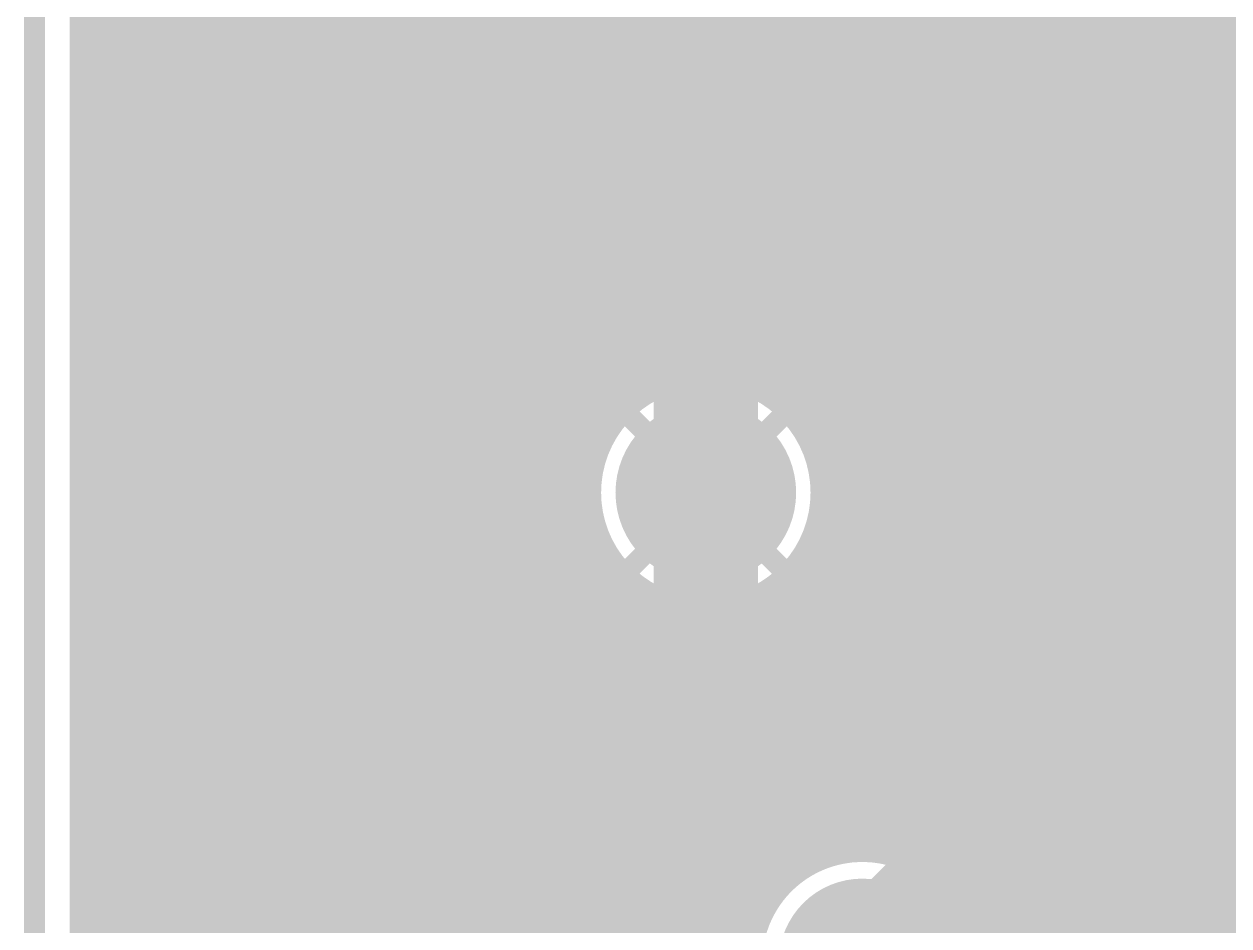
# Model space of a CAD drawing. Extents: x -5 to 208, y -5 to 206.
# Drawn here: x -5.13 to 9.54, y 57.59 to 68.57 of the extents above; entities that cross this region are included whole.
import ezdxf

# ---------------------------------------------------------------- set-up
doc = ezdxf.new("R2010")
doc.units = 0
doc.header["$MEASUREMENT"] = 0
doc.layers.get('0').update_dxf_attribs({"linetype": 'CONTINUOUS'})
for name, color, linetype in [('22-301-0_BOT', 7, 'CONTINUOUS'), ('22-301-0_DRD', 7, 'CONTINUOUS'), ('22-301-0_IN1', 1, 'CONTINUOUS'), ('22-301-0_IN2', 4, 'CONTINUOUS'), ('22-301-0_SMB', 3, 'CONTINUOUS'), ('22-301-0_SMT', 5, 'CONTINUOUS'), ('22-301-0_SPT', 10, 'CONTINUOUS'), ('22-301-0_SST', 14, 'CONTINUOUS'), ('22-301-0_TOP', 9, 'CONTINUOUS'), ('THRUHOLE_TAP', 13, 'CONTINUOUS')]:
    doc.layers.add(name, color=color, linetype=linetype)

# ---------------------------------------------------------------- blocks, each defined once
blk = doc.blocks.new('ROUND_2')
at = {"const_width": 1.016}
blk.add_lwpolyline([(-0.508, 0, 1), (0.508, 0, 1)], format="xyb", close=True, dxfattribs=at)
blk = doc.blocks.new('ROUND_45')
at = {"const_width": 1.09982}
blk.add_lwpolyline([(-0.54991, 0, 1), (0.54991, 0, 1)], format="xyb", close=True, dxfattribs=at)
blk = doc.blocks.new('ROUND_66')
at = {"const_width": 0.35052}
blk.add_lwpolyline([(-0.17526, 0, 1), (0.17526, 0, 1)], format="xyb", close=True, dxfattribs=at)
blk = doc.blocks.new('ROUND_68')
at = {"const_width": 0.35052}
blk.add_lwpolyline([(-0.17526, 0, 1), (0.17526, 0, 1)], format="xyb", close=True, dxfattribs=at)
blk = doc.blocks.new('RECTANGLE_7')
blk.add_solid([(1.12522, 1.14935), (1.12522, -1.14935), (-1.12522, 1.14935), (-1.12522, -1.14935)])
blk = doc.blocks.new('RECTANGLE_9')
blk.add_solid([(1.30048, 0.6477), (1.30048, -0.6477), (-1.30048, 0.6477), (-1.30048, -0.6477)])
blk = doc.blocks.new('RECTANGLE_55')
blk.add_solid([(0.6985, 0.8636), (0.6985, -0.8636), (-0.6985, 0.8636), (-0.6985, -0.8636)])
blk = doc.blocks.new('ROUND_73')
at = {"const_width": 0.10033}
blk.add_lwpolyline([(-0.050164, 0, 1), (0.050164, 0, 1)], format="xyb", close=True, dxfattribs=at)
blk = doc.blocks.new('ROUND_79')
at = {"const_width": 0.54991}
blk.add_lwpolyline([(-0.274954, 0, 1), (0.274954, 0, 1)], format="xyb", close=True, dxfattribs=at)

msp = doc.modelspace()

# ---------------------------------------------------------------- linework, layer by layer
at = {"layer": '22-301-0_BOT', "const_width": 0.254}
for points in [[(-3.3274, 155.61564), (-3.3274, 34.798)], [(-3.0988, 155.30576), (-3.0988, 34.798)], [(-2.8702, 155.16352), (-2.8702, 34.798)], [(-2.6416, 155.1051), (-2.6416, 34.798)], [(-2.413, 155.10764), (-2.413, 34.798)], [(-3.556, 104.267), (-3.556, 34.798)], [(-2.19202, 68.6308), (-3.556, 68.6308)], [(-2.1844, 68.61556), (-2.1844, 34.798)], [(-1.95326, 68.4022), (-3.556, 68.4022)], [(-1.9558, 68.40474), (-1.9558, 34.798)], [(-1.7272, 68.33108), (-1.7272, 34.798)], [(-1.016, 68.326), (-1.651, 68.326)], [(-1.4986, 68.326), (-1.4986, 34.798)], [(-1.27, 68.326), (-1.27, 34.798)], [(-1.0414, 68.326), (-1.0414, 34.798)], [(12.7, 68.326), (-1.016, 68.326)], [(-0.8128, 68.326), (-0.8128, 34.798)], [(-0.5842, 68.326), (-0.5842, 34.798)], [(-0.3556, 68.326), (-0.3556, 34.798)], [(-0.127, 68.326), (-0.127, 34.798)], [(0.1016, 68.326), (0.1016, 34.798)], [(0.3302, 68.326), (0.3302, 34.798)], [(0.5588, 68.326), (0.5588, 34.798)], [(0.7874, 68.326), (0.7874, 34.798)], [(1.016, 68.326), (1.016, 34.798)], [(1.2446, 68.326), (1.2446, 34.798)], [(1.4732, 68.326), (1.4732, 34.798)], [(1.7018, 68.326), (1.7018, 63.50762)], [(1.9304, 68.326), (1.9304, 63.88354)], [(2.159, 68.326), (2.159, 64.1096)], [(2.3876, 68.326), (2.3876, 64.26708)], [(2.6162, 68.326), (2.6162, 64.37122)], [(2.8448, 68.326), (2.8448, 64.43726)], [(3.0734, 68.326), (3.0734, 64.47028)], [(3.302, 68.326), (3.302, 64.46774)], [(3.5306, 68.326), (3.5306, 64.43218)], [(3.7592, 68.326), (3.7592, 64.3636)], [(3.9878, 68.326), (3.9878, 64.25184)], [(4.2164, 68.326), (4.2164, 64.08928)], [(4.445, 68.326), (4.445, 63.85052)], [(4.6736, 68.326), (4.6736, 63.44666)], [(4.9022, 68.326), (4.9022, 58.66384)], [(5.1308, 68.326), (5.1308, 58.67146)], [(5.3594, 68.326), (5.3594, 58.6486)], [(5.588, 68.326), (5.588, 58.58764)], [(5.8166, 68.326), (5.8166, 58.4835)], [(6.0452, 68.326), (6.0452, 58.32856)], [(6.2738, 68.326), (6.2738, 58.09742)], [(6.5024, 68.326), (6.5024, 57.6961)], [(6.731, 68.326), (6.731, 38.70198)], [(6.9596, 68.326), (6.9596, 34.798)], [(7.1882, 68.326), (7.1882, 34.798)], [(7.4168, 68.326), (7.4168, 34.798)], [(7.6454, 68.326), (7.6454, 34.798)], [(7.874, 68.326), (7.874, 34.798)], [(8.1026, 68.326), (8.1026, 34.798)], [(8.3312, 68.326), (8.3312, 34.798)], [(8.5598, 68.326), (8.5598, 34.798)], [(8.7884, 68.326), (8.7884, 34.798)], [(9.017, 68.326), (9.017, 34.798)], [(9.2456, 68.326), (9.2456, 34.798)], [(9.4742, 68.326), (9.4742, 34.798)], [(25.273, 68.1736), (-3.556, 68.1736)], [(25.5016, 67.945), (-3.556, 67.945)], [(25.7302, 67.7164), (-3.556, 67.7164)], [(25.9588, 67.4878), (-3.556, 67.4878)], [(26.1874, 67.2592), (-3.556, 67.2592)], [(26.416, 67.0306), (-3.556, 67.0306)], [(26.6446, 66.802), (-3.556, 66.802)], [(26.8732, 66.5734), (-3.556, 66.5734)], [(27.08148, 66.3448), (-3.556, 66.3448)], [(27.05354, 66.1162), (-3.556, 66.1162)], [(27.05862, 65.8876), (-3.556, 65.8876)], [(27.09926, 65.659), (-3.556, 65.659)], [(27.178, 65.4304), (-3.556, 65.4304)], [(27.30246, 65.2018), (-3.556, 65.2018)], [(27.48534, 64.9732), (-3.556, 64.9732)], [(27.77236, 64.7446), (-3.556, 64.7446)], [(50.96002, 64.516), (-3.556, 64.516)], [(2.4257, 64.2874), (-3.556, 64.2874)], [(43.09364, 64.2874), (3.9243, 64.2874)], [(2.09804, 64.0588), (-3.556, 64.0588)], [(2.03708, 64.00038), (3.175, 62.865)], [(4.31038, 64.00038), (3.175, 62.865)], [(42.78376, 64.0588), (4.25196, 64.0588)], [(1.88976, 63.8302), (-3.556, 63.8302)], [(21.43252, 63.8302), (4.46024, 63.8302)], [(1.74498, 63.6016), (-3.556, 63.6016)], [(20.7518, 63.6016), (4.60248, 63.6016)], [(1.64846, 63.373), (-3.556, 63.373)], [(20.4597, 63.373), (4.699, 63.373)], [(1.59004, 63.1444), (-3.556, 63.1444)], [(20.26666, 63.1444), (4.75742, 63.1444)], [(1.56718, 62.9158), (-3.556, 62.9158)], [(2.03708, 61.72708), (3.175, 62.865)], [(4.31038, 61.72708), (3.175, 62.865)], [(20.13458, 62.9158), (4.78282, 62.9158)], [(1.57734, 62.6872), (-3.556, 62.6872)], [(20.04822, 62.6872), (4.77266, 62.6872)], [(1.61798, 62.4586), (-3.556, 62.4586)], [(19.99742, 62.4586), (4.72948, 62.4586)], [(1.69672, 62.23), (-3.556, 62.23)], [(1.7018, 62.21984), (1.7018, 34.798)], [(19.98218, 62.23), (4.65074, 62.23)], [(4.6736, 62.28334), (4.6736, 58.61812)], [(1.81864, 62.0014), (-3.556, 62.0014)], [(19.99742, 62.0014), (4.53136, 62.0014)], [(1.9304, 61.84646), (1.9304, 34.798)], [(4.445, 61.87948), (4.445, 58.5343)], [(1.9939, 61.7728), (-3.556, 61.7728)], [(4.2164, 61.64072), (4.2164, 58.40476)], [(20.04822, 61.7728), (4.35356, 61.7728)], [(2.25806, 61.5442), (-3.556, 61.5442)], [(2.159, 61.61786), (2.159, 34.798)], [(20.13458, 61.5442), (4.09194, 61.5442)], [(2.3876, 61.46292), (2.3876, 34.798)], [(2.6162, 61.35624), (2.6162, 34.798)], [(3.7592, 61.3664), (3.7592, 57.90946)], [(3.9878, 61.47816), (3.9878, 58.21172)], [(2.74574, 61.3156), (-3.556, 61.3156)], [(2.8448, 61.2902), (2.8448, 34.798)], [(3.0734, 61.25972), (3.0734, 34.798)], [(3.302, 61.26226), (3.302, 34.798)], [(3.5306, 61.29782), (3.5306, 38.93058)], [(20.26666, 61.3156), (3.60426, 61.3156)], [(20.4597, 61.087), (-3.556, 61.087)], [(20.7518, 60.8584), (-3.556, 60.8584)], [(21.43252, 60.6298), (-3.556, 60.6298)], [(50.96002, 60.4012), (-3.556, 60.4012)], [(50.96002, 60.1726), (-3.556, 60.1726)], [(50.96002, 59.944), (-3.556, 59.944)], [(50.96002, 59.7154), (-3.556, 59.7154)], [(50.96002, 59.4868), (-3.556, 59.4868)], [(50.96002, 59.2582), (-3.556, 59.2582)], [(40.63238, 59.0296), (-3.556, 59.0296)], [(40.42156, 58.801), (-3.556, 58.801)], [(4.53136, 58.5724), (-3.556, 58.5724)], [(40.31996, 58.5724), (5.6261, 58.5724)], [(4.13258, 58.3438), (-3.556, 58.3438)], [(40.28948, 58.3438), (6.02742, 58.3438)], [(3.90144, 58.1152), (-3.556, 58.1152)], [(40.31996, 58.1152), (6.25856, 58.1152)], [(3.7465, 57.8866), (-3.556, 57.8866)], [(40.42156, 57.8866), (6.4135, 57.8866)], [(3.64236, 57.658), (-3.556, 57.658)], [(40.63238, 57.658), (6.51764, 57.658)]]:
    msp.add_lwpolyline(points, dxfattribs=at)
for points in [[(-2.286, 68.961, 0.4142136), (-1.651, 68.326)], [(3.175, 64.47282, 0.4142136), (1.56718, 62.865)], [(4.78282, 62.865, 0.4142136), (3.175, 64.47282)], [(1.56718, 62.865, 0.4142136), (3.175, 61.25718)], [(3.175, 61.25718, 0.4142136), (4.78282, 62.865)], [(5.08, 58.674, 0.4142136), (3.556, 57.15)], [(6.604, 57.15, 0.4142136), (5.08, 58.674)]]:
    msp.add_lwpolyline(points, format="xyb", dxfattribs=at)
at = {"layer": '22-301-0_DRD', "const_width": 0.254}
for points in [[(-4.99872, 204.29982), (-4.99872, -2.99974)], [(5.08, 65.913), (4.699, 65.532)], [(5.588, 65.913), (5.08, 65.913)], [(5.969, 65.532), (5.588, 65.913)], [(4.699, 65.532), (4.699, 65.024)], [(5.969, 65.024), (5.969, 65.532)], [(4.699, 65.024), (5.08, 64.643)], [(5.588, 64.643), (5.969, 65.024)], [(5.08, 64.643), (5.588, 64.643)], [(2.54, 63.5), (2.54, 62.23)], [(3.81, 63.5), (2.54, 63.5)], [(3.81, 63.5), (2.54, 62.23)], [(3.81, 62.23), (2.54, 63.5)], [(3.81, 62.23), (3.81, 63.5)], [(2.54, 62.23), (3.81, 62.23)], [(4.445, 57.785), (4.445, 56.515)], [(5.715, 57.785), (4.445, 57.785)], [(5.715, 57.785), (4.445, 56.515)], [(5.715, 56.515), (4.445, 57.785)], [(5.715, 56.515), (5.715, 57.785)]]:
    msp.add_lwpolyline(points, dxfattribs=at)
at = {"layer": '22-301-0_IN1'}
for points, const_width in [([(0, 0), (-3.81, 3.81), (-3.81, 197.49008), (0, 201.30008)], 1.27), ([(14.605, 83.312), (-2.54, 83.312), (-2.54, 59.563)], 0.254), ([(-2.3114, 83.312), (-2.3114, 42.799)], 0.254), ([(-2.0828, 83.312), (-2.0828, 42.799)], 0.254), ([(-1.8542, 83.312), (-1.8542, 42.799)], 0.254), ([(-1.6256, 83.312), (-1.6256, 42.799)], 0.254), ([(1.5748, 83.312), (1.5748, 42.799)], 0.254), ([(1.8034, 83.312), (1.8034, 63.26886)], 0.254), ([(2.032, 83.312), (2.032, 63.72352)], 0.254), ([(2.2606, 83.312), (2.2606, 63.96482)], 0.254), ([(2.4892, 83.312), (2.4892, 64.11976)], 0.254), ([(5.0038, 83.312), (5.0038, 58.49366)], 0.254), ([(5.2324, 83.312), (5.2324, 58.48604)], 0.254), ([(2.7178, 78.74508), (2.7178, 64.21882)], 0.254), ([(7.5184, 76.67752), (7.5184, 42.799)], 0.254), ([(7.747, 76.68006), (7.747, 42.799)], 0.254), ([(-1.397, 75.8952), (-1.397, 42.799)], 0.254), ([(1.3462, 75.7174), (1.3462, 42.799)], 0.254), ([(-1.1684, 75.3745), (-1.1684, 42.799)], 0.254), ([(1.1176, 75.30846), (1.1176, 42.799)], 0.254), ([(-0.9398, 75.1205), (-0.9398, 42.799)], 0.254), ([(0.889, 75.07986), (0.889, 42.799)], 0.254), ([(-0.7112, 74.95794), (-0.7112, 42.799)], 0.254), ([(-0.4826, 74.8538), (-0.4826, 42.799)], 0.254), ([(0.4318, 74.83602), (0.4318, 42.799)], 0.254), ([(0.6604, 74.93), (0.6604, 42.799)], 0.254), ([(-0.254, 74.79284), (-0.254, 42.799)], 0.254), ([(-0.0254, 74.76998), (-0.0254, 42.799)], 0.254), ([(0.2032, 74.78522), (0.2032, 42.799)], 0.254), ([(4.7752, 74.76236), (4.7752, 58.46064)], 0.254), ([(2.9464, 74.46772), (2.9464, 64.27724)], 0.254), ([(4.5466, 74.28484), (4.5466, 63.26886)], 0.254), ([(3.175, 74.18324), (3.175, 64.29502)], 0.254), ([(3.4036, 74.03846), (3.4036, 64.27724)], 0.254), ([(3.6322, 73.96734), (3.6322, 64.21882)], 0.254), ([(4.0894, 73.9902), (4.0894, 63.96482)], 0.254), ([(4.318, 74.0918), (4.318, 63.72352)], 0.254), ([(3.8608, 73.9521), (3.8608, 64.11976)], 0.254), ([(7.2898, 69.57314), (7.2898, 42.799)], 0.254), ([(5.461, 69.43852), (5.461, 58.44032)], 0.254), ([(7.9756, 69.49694), (7.9756, 42.799)], 0.254), ([(5.6896, 69.1261), (5.6896, 58.34888)], 0.254), ([(7.0612, 69.1769), (7.0612, 42.799)], 0.254), ([(8.2042, 69.14896), (8.2042, 42.799)], 0.254), ([(9.5758, 69.14896), (9.5758, 42.799)], 0.254), ([(5.9182, 68.97116), (5.9182, 58.2041)], 0.254), ([(6.8326, 68.99656), (6.8326, 42.799)], 0.254), ([(8.4328, 68.98386), (8.4328, 42.799)], 0.254), ([(9.3472, 68.98386), (9.3472, 42.799)], 0.254), ([(6.1468, 68.89242), (6.1468, 57.97042)], 0.254), ([(6.3754, 68.86956), (6.3754, 57.51576)], 0.254), ([(6.604, 68.90258), (6.604, 42.799)], 0.254), ([(8.6614, 68.8975), (8.6614, 42.799)], 0.254), ([(8.89, 68.86956), (8.89, 42.799)], 0.254), ([(9.1186, 68.8975), (9.1186, 42.799)], 0.254), ([(27.2288, 68.6308), (-2.54, 68.6308)], 0.254), ([(27.23896, 68.4022), (-2.54, 68.4022)], 0.254), ([(27.2923, 68.1736), (-2.54, 68.1736)], 0.254), ([(27.38882, 67.945), (-2.54, 67.945)], 0.254), ([(27.54122, 67.7164), (-2.54, 67.7164)], 0.254), ([(27.7876, 67.4878), (-2.54, 67.4878)], 0.254), ([(28.0035, 67.2592), (-2.54, 67.2592)], 0.254), ([(27.66314, 67.0306), (-2.54, 67.0306)], 0.254), ([(27.46502, 66.802), (-2.54, 66.802)], 0.254), ([(27.33802, 66.5734), (-2.54, 66.5734)], 0.254), ([(27.26436, 66.3448), (-2.54, 66.3448)], 0.254), ([(27.23134, 66.1162), (-2.54, 66.1162)], 0.254), ([(27.23642, 65.8876), (-2.54, 65.8876)], 0.254), ([(27.28468, 65.659), (-2.54, 65.659)], 0.254), ([(27.37358, 65.4304), (-2.54, 65.4304)], 0.254), ([(27.5209, 65.2018), (-2.54, 65.2018)], 0.254), ([(27.75458, 64.9732), (-2.54, 64.9732)], 0.254), ([(28.20924, 64.7446), (-2.54, 64.7446)], 0.254), ([(41.021, 64.516), (-2.54, 64.516)], 0.254), ([(3.02768, 64.2874), (-2.54, 64.2874)], 0.254), ([(41.021, 64.2874), (3.32232, 64.2874)], 0.254), ([(2.3876, 64.0588), (-2.54, 64.0588)], 0.254), ([(41.021, 64.0588), (3.9624, 64.0588)], 0.254), ([(2.16408, 63.87592), (3.175, 62.865)], 0.254), ([(4.18592, 63.87592), (3.175, 62.865)], 0.254), ([(2.11836, 63.8302), (-2.54, 63.8302)], 0.254), ([(41.021, 63.8302), (4.2291, 63.8302)], 0.254), ([(1.94818, 63.6016), (-2.54, 63.6016)], 0.254), ([(21.18614, 63.6016), (4.39928, 63.6016)], 0.254), ([(1.83896, 63.373), (-2.54, 63.373)], 0.254), ([(20.73148, 63.373), (4.51104, 63.373)], 0.254), ([(1.77292, 63.1444), (-2.54, 63.1444)], 0.254), ([(20.49018, 63.1444), (4.57708, 63.1444)], 0.254), ([(1.74498, 62.9158), (-2.54, 62.9158)], 0.254), ([(2.16408, 61.85408), (3.175, 62.865)], 0.254), ([(4.18592, 61.85408), (3.175, 62.865)], 0.254), ([(20.33524, 62.9158), (4.60248, 62.9158)], 0.254), ([(1.75514, 62.6872), (-2.54, 62.6872)], 0.254), ([(20.23364, 62.6872), (4.59232, 62.6872)], 0.254), ([(1.8034, 62.4586), (-2.54, 62.4586)], 0.254), ([(1.8034, 62.46114), (1.8034, 42.799)], 0.254), ([(4.5466, 62.46114), (4.5466, 58.38444)], 0.254), ([(20.17776, 62.4586), (4.5466, 62.4586)], 0.254), ([(1.8923, 62.23), (-2.54, 62.23)], 0.254), ([(20.15998, 62.23), (4.45516, 62.23)], 0.254), ([(2.03454, 62.0014), (-2.54, 62.0014)], 0.254), ([(2.032, 62.00648), (2.032, 42.799)], 0.254), ([(20.17776, 62.0014), (4.31546, 62.0014)], 0.254), ([(4.318, 62.00648), (4.318, 58.25998)], 0.254), ([(2.25044, 61.7728), (-2.54, 61.7728)], 0.254), ([(2.2606, 61.76518), (2.2606, 42.799)], 0.254), ([(4.0894, 61.76518), (4.0894, 58.06186)], 0.254), ([(20.23364, 61.7728), (4.09702, 61.7728)], 0.254), ([(2.62636, 61.5442), (-2.54, 61.5442)], 0.254), ([(2.4892, 61.61024), (2.4892, 42.799)], 0.254), ([(2.7178, 61.50864), (2.7178, 42.799)], 0.254), ([(3.6322, 61.50864), (3.6322, 42.799)], 0.254), ([(20.33524, 61.5442), (3.72364, 61.5442)], 0.254), ([(3.8608, 61.61024), (3.8608, 57.7215)], 0.254), ([(2.9464, 61.45276), (2.9464, 42.799)], 0.254), ([(3.175, 61.43498), (3.175, 42.799)], 0.254), ([(3.4036, 61.45276), (3.4036, 42.799)], 0.254), ([(20.49018, 61.3156), (-2.54, 61.3156)], 0.254), ([(20.73148, 61.087), (-2.54, 61.087)], 0.254), ([(21.18614, 60.8584), (-2.54, 60.8584)], 0.254), ([(31.242, 60.6298), (-2.54, 60.6298)], 0.254), ([(31.242, 60.4012), (-2.54, 60.4012)], 0.254), ([(31.242, 60.1726), (-2.54, 60.1726)], 0.254), ([(31.242, 59.944), (-2.54, 59.944)], 0.254), ([(31.242, 59.7154), (-2.54, 59.7154)], 0.254), ([(-2.54, 59.563), (-2.54, 42.799)], 0.254), ([(31.242, 59.4868), (-2.54, 59.4868)], 0.254), ([(31.242, 59.2582), (-2.54, 59.2582)], 0.254), ([(31.242, 59.0296), (-2.54, 59.0296)], 0.254), ([(31.242, 58.801), (-2.54, 58.801)], 0.254), ([(31.242, 58.5724), (-2.54, 58.5724)], 0.254), ([(4.4577, 58.3438), (-2.54, 58.3438)], 0.254), ([(31.242, 58.3438), (5.7023, 58.3438)], 0.254), ([(4.1402, 58.1152), (-2.54, 58.1152)], 0.254), ([(31.242, 58.1152), (6.01726, 58.1152)], 0.254), ([(3.95224, 57.8866), (-2.54, 57.8866)], 0.254), ([(31.242, 57.8866), (6.20522, 57.8866)], 0.254), ([(3.83286, 57.658), (-2.54, 57.658)], 0.254), ([(31.242, 57.658), (6.32714, 57.658)], 0.254)]:
    msp.add_lwpolyline(points, dxfattribs=dict(at, const_width=const_width))
at = {"layer": '22-301-0_IN1', "const_width": 0.254}
for points in [[(3.175, 64.29502, 0.4142136), (1.74498, 62.865)], [(4.60502, 62.865, 0.4142136), (3.175, 64.29502)], [(1.74498, 62.865, 0.4142136), (3.175, 61.43498)], [(3.175, 61.43498, 0.4142136), (4.60502, 62.865)], [(5.08, 58.4962, 0.4142136), (3.7338, 57.15)], [(6.4262, 57.15, 0.4142136), (5.08, 58.4962)]]:
    msp.add_lwpolyline(points, format="xyb", dxfattribs=at)
at = {"layer": '22-301-0_IN2', "const_width": 0.254}
for points in [[(2.032, 165.608), (2.032, 63.72352)], [(-2.0828, 155.45308), (-2.0828, 42.799)], [(-2.54, 155.27528), (-2.54, 42.799)], [(-2.3114, 155.31592), (-2.3114, 42.799)], [(1.5748, 145.3388), (1.5748, 42.799)], [(1.8034, 145.3388), (1.8034, 63.26886)], [(-1.8542, 131.85902), (-1.8542, 42.799)], [(2.2606, 131.78536), (2.2606, 63.96482)], [(-1.6256, 131.62788), (-1.6256, 42.799)], [(2.4892, 131.59994), (2.4892, 64.11976)], [(5.0038, 83.947), (5.0038, 58.49366)], [(5.2324, 83.947), (5.2324, 58.48604)], [(2.7178, 78.74508), (2.7178, 64.21882)], [(7.5184, 76.67752), (7.5184, 42.799)], [(7.747, 76.68006), (7.747, 42.799)], [(-1.397, 75.8952), (-1.397, 42.799)], [(1.3462, 75.7174), (1.3462, 42.799)], [(-1.1684, 75.3745), (-1.1684, 42.799)], [(1.1176, 75.30846), (1.1176, 42.799)], [(-0.9398, 75.1205), (-0.9398, 42.799)], [(0.889, 75.07986), (0.889, 42.799)], [(-0.7112, 74.95794), (-0.7112, 42.799)], [(-0.4826, 74.8538), (-0.4826, 42.799)], [(0.4318, 74.83602), (0.4318, 42.799)], [(0.6604, 74.93), (0.6604, 42.799)], [(-0.254, 74.79284), (-0.254, 42.799)], [(-0.0254, 74.76998), (-0.0254, 42.799)], [(0.2032, 74.78522), (0.2032, 42.799)], [(4.7752, 74.76236), (4.7752, 58.46064)], [(2.9464, 74.46772), (2.9464, 64.27724)], [(4.5466, 74.28484), (4.5466, 63.26886)], [(3.175, 74.18324), (3.175, 64.29502)], [(3.4036, 74.03846), (3.4036, 64.27724)], [(3.6322, 73.96734), (3.6322, 64.21882)], [(4.0894, 73.9902), (4.0894, 63.96482)], [(4.318, 74.0918), (4.318, 63.72352)], [(3.8608, 73.9521), (3.8608, 64.11976)], [(7.2898, 69.57314), (7.2898, 42.799)], [(5.461, 69.43852), (5.461, 58.44032)], [(7.9756, 69.49694), (7.9756, 42.799)], [(5.6896, 69.1261), (5.6896, 58.34888)], [(7.0612, 69.1769), (7.0612, 42.799)], [(8.2042, 69.14896), (8.2042, 42.799)], [(9.5758, 69.14896), (9.5758, 42.799)], [(5.9182, 68.97116), (5.9182, 58.2041)], [(6.8326, 68.99656), (6.8326, 42.799)], [(8.4328, 68.98386), (8.4328, 42.799)], [(9.3472, 68.98386), (9.3472, 42.799)], [(6.1468, 68.89242), (6.1468, 57.97042)], [(6.3754, 68.86956), (6.3754, 57.51576)], [(6.604, 68.90258), (6.604, 42.799)], [(8.6614, 68.8975), (8.6614, 42.799)], [(8.89, 68.86956), (8.89, 42.799)], [(9.1186, 68.8975), (9.1186, 42.799)], [(27.2288, 68.6308), (-2.54, 68.6308)], [(27.23896, 68.4022), (-2.54, 68.4022)], [(27.2923, 68.1736), (-2.54, 68.1736)], [(27.38882, 67.945), (-2.54, 67.945)], [(27.54122, 67.7164), (-2.54, 67.7164)], [(27.7876, 67.4878), (-2.54, 67.4878)], [(28.0035, 67.2592), (-2.54, 67.2592)], [(27.66314, 67.0306), (-2.54, 67.0306)], [(27.46502, 66.802), (-2.54, 66.802)], [(27.33802, 66.5734), (-2.54, 66.5734)], [(27.26436, 66.3448), (-2.54, 66.3448)], [(27.23134, 66.1162), (-2.54, 66.1162)], [(27.23642, 65.8876), (-2.54, 65.8876)], [(27.28468, 65.659), (-2.54, 65.659)], [(27.37358, 65.4304), (-2.54, 65.4304)], [(27.5209, 65.2018), (-2.54, 65.2018)], [(27.75458, 64.9732), (-2.54, 64.9732)], [(28.20924, 64.7446), (-2.54, 64.7446)], [(40.64, 64.516), (-2.54, 64.516)], [(3.02768, 64.2874), (-2.54, 64.2874)], [(40.64, 64.2874), (3.32232, 64.2874)], [(2.3876, 64.0588), (-2.54, 64.0588)], [(40.64, 64.0588), (3.9624, 64.0588)], [(2.16408, 63.87592), (3.175, 62.865)], [(4.18592, 63.87592), (3.175, 62.865)], [(2.11836, 63.8302), (-2.54, 63.8302)], [(31.369, 63.8302), (4.2291, 63.8302)], [(1.94818, 63.6016), (-2.54, 63.6016)], [(21.18614, 63.6016), (4.39928, 63.6016)], [(1.83896, 63.373), (-2.54, 63.373)], [(20.73148, 63.373), (4.51104, 63.373)], [(1.77292, 63.1444), (-2.54, 63.1444)], [(20.49018, 63.1444), (4.57708, 63.1444)], [(1.74498, 62.9158), (-2.54, 62.9158)], [(2.16408, 61.85408), (3.175, 62.865)], [(4.18592, 61.85408), (3.175, 62.865)], [(20.33524, 62.9158), (4.60248, 62.9158)], [(1.75514, 62.6872), (-2.54, 62.6872)], [(20.23364, 62.6872), (4.59232, 62.6872)], [(1.8034, 62.4586), (-2.54, 62.4586)], [(1.8034, 62.46114), (1.8034, 42.799)], [(4.5466, 62.46114), (4.5466, 58.38444)], [(20.17776, 62.4586), (4.5466, 62.4586)], [(1.8923, 62.23), (-2.54, 62.23)], [(20.15998, 62.23), (4.45516, 62.23)], [(2.03454, 62.0014), (-2.54, 62.0014)], [(2.032, 62.00648), (2.032, 42.799)], [(20.17776, 62.0014), (4.31546, 62.0014)], [(4.318, 62.00648), (4.318, 58.25998)], [(2.25044, 61.7728), (-2.54, 61.7728)], [(2.2606, 61.76518), (2.2606, 42.799)], [(4.0894, 61.76518), (4.0894, 58.06186)], [(20.23364, 61.7728), (4.09702, 61.7728)], [(2.62636, 61.5442), (-2.54, 61.5442)], [(2.4892, 61.61024), (2.4892, 42.799)], [(2.7178, 61.50864), (2.7178, 42.799)], [(3.6322, 61.50864), (3.6322, 42.799)], [(20.33524, 61.5442), (3.72364, 61.5442)], [(3.8608, 61.61024), (3.8608, 57.7215)], [(2.9464, 61.45276), (2.9464, 42.799)], [(3.175, 61.43498), (3.175, 42.799)], [(3.4036, 61.45276), (3.4036, 42.799)], [(20.49018, 61.3156), (-2.54, 61.3156)], [(20.73148, 61.087), (-2.54, 61.087)], [(21.18614, 60.8584), (-2.54, 60.8584)], [(31.369, 60.6298), (-2.54, 60.6298)], [(31.369, 60.4012), (-2.54, 60.4012)], [(31.369, 60.1726), (-2.54, 60.1726)], [(31.369, 59.944), (-2.54, 59.944)], [(31.369, 59.7154), (-2.54, 59.7154)], [(31.369, 59.4868), (-2.54, 59.4868)], [(31.369, 59.2582), (-2.54, 59.2582)], [(31.369, 59.0296), (-2.54, 59.0296)], [(31.369, 58.801), (-2.54, 58.801)], [(31.369, 58.5724), (-2.54, 58.5724)], [(4.4577, 58.3438), (-2.54, 58.3438)], [(31.369, 58.3438), (5.7023, 58.3438)], [(4.1402, 58.1152), (-2.54, 58.1152)], [(31.369, 58.1152), (6.01726, 58.1152)], [(3.95224, 57.8866), (-2.54, 57.8866)], [(31.369, 57.8866), (6.20522, 57.8866)], [(3.83286, 57.658), (-2.54, 57.658)], [(31.369, 57.658), (6.32714, 57.658)]]:
    msp.add_lwpolyline(points, dxfattribs=at)
for points in [[(3.175, 64.29502, 0.4142136), (1.74498, 62.865)], [(4.60502, 62.865, 0.4142136), (3.175, 64.29502)], [(1.74498, 62.865, 0.4142136), (3.175, 61.43498)], [(3.175, 61.43498, 0.4142136), (4.60502, 62.865)], [(5.08, 58.4962, 0.4142136), (3.7338, 57.15)], [(6.4262, 57.15, 0.4142136), (5.08, 58.4962)]]:
    msp.add_lwpolyline(points, format="xyb", dxfattribs=at)
at = {"layer": '22-301-0_SST'}
for points, const_width in [([(5.461, 64.0334), (12.319, 64.0334), (12.319, 73.1266), (5.461, 73.1266), (5.461, 64.0334)], 0.1524), ([(-1.93548, 72.21474), (-2.2352, 72.21474), (-2.2352, 66.21526), (-1.93548, 66.21526)], 0.1524), ([(0.66548, 72.21474), (0.9652, 72.21474), (0.9652, 66.21526), (0.66548, 66.21526)], 0.1524), ([(1.87452, 72.21474), (1.5748, 72.21474), (1.5748, 66.21526), (1.87452, 66.21526)], 0.1524), ([(4.47548, 72.21474), (4.7752, 72.21474), (4.7752, 66.21526), (4.47548, 66.21526)], 0.1524), ([(2.5273, 64.5414), (2.46888, 64.37122), (2.11328, 64.37122), (2.05232, 64.5414), (2.05232, 65.21958), (2.11328, 65.38722), (2.46888, 65.38722), (2.5273, 65.21958)], 0.1524), ([(3.0099, 64.37122), (3.3655, 65.38722), (2.89052, 65.38722)], 0.1524), ([(4.2037, 64.37122), (3.72872, 64.37122), (4.2037, 65.0494), (4.2037, 65.21958), (4.14528, 65.38722), (3.78968, 65.38722), (3.72872, 65.21958)], 0.1524), ([(-1.47574, 64.68618), (-1.64592, 64.7446), (-1.64592, 65.1002), (-1.47574, 65.15862), (-0.8001, 65.15862), (-0.62992, 65.1002), (-0.62992, 64.7446), (-0.8001, 64.68618)], 0.1524), ([(-1.64592, 64.20358), (-0.62992, 63.84798), (-0.62992, 64.32042)], 0.1524), ([(1.25476, 63.52794), (1.25476, 64.00292)], 0.1524), ([(0.23876, 63.7667), (1.25476, 63.7667)], 0.1524), ([(8.47852, 63.69812), (8.47852, 62.8523), (8.41756, 62.68212), (8.06196, 62.68212), (8.00354, 62.8523), (8.00354, 63.69812)], 0.1524), ([(9.31672, 63.01994), (8.84174, 63.01994), (9.07796, 63.69812), (9.19734, 63.69812), (9.19734, 62.68212)], 0.1524), ([(-1.64592, 63.12662), (-1.64592, 63.36538)], 0.1524), ([(-1.64592, 63.246), (-0.62992, 63.246), (-0.8001, 63.36538)], 0.1524), ([(0.74676, 63.16472), (0.74676, 62.80912), (0.91694, 62.68974), (1.08712, 62.68974), (1.25476, 62.80912), (1.25476, 63.16472), (0.23876, 63.16472)], 0.1524), ([(0.40894, 62.32652), (0.23876, 62.2681), (0.23876, 61.9125), (0.40894, 61.85154), (0.74676, 61.85154), (0.91694, 61.97092), (0.91694, 62.32652), (1.25476, 62.32652), (1.25476, 61.85154)], 0.1524), ([(8.56488, 61.43244), (8.50646, 61.26226), (8.15086, 61.26226), (8.09244, 61.43244), (8.09244, 62.11062), (8.15086, 62.27826), (8.50646, 62.27826), (8.56488, 62.11062)], 0.1524), ([(8.98906, 61.77026), (9.34466, 61.77026), (9.40308, 61.60262), (9.40308, 61.43244), (9.34466, 61.26226), (8.98906, 61.26226), (8.93064, 61.43244), (8.93064, 61.60262), (9.16686, 62.27826)], 0.1524), ([(8.382, 55.88), (11.049, 55.88), (11.049, 60.96), (8.001, 60.96), (8.001, 55.88), (8.382, 55.88)], 0.1524), ([(7.07898, 48.71466), (7.27964, 48.70958), (7.27964, 60.50534), (-0.61468, 60.50534), (-0.61468, 48.71466), (7.07898, 48.71466)], 0.20066)]:
    msp.add_lwpolyline(points, dxfattribs=dict(at, const_width=const_width))
at = {"layer": '22-301-0_SST', "const_width": 0.254}
for points in [[(3.175, 64.26708, 0.4142136), (1.77292, 62.865)], [(4.57708, 62.865, 0.4142136), (3.175, 64.26708)], [(1.77292, 62.865, 0.4142136), (3.175, 61.46292)], [(3.175, 61.46292, 0.4142136), (4.57708, 62.865)]]:
    msp.add_lwpolyline(points, format="xyb", dxfattribs=at)
at = {"layer": '22-301-0_TOP'}
for points, const_width in [([(5.08, 38.1), (2.159, 41.021), (2.159, 47.371), (1.524, 48.006), (1.524, 55.88), (-2.286, 59.69), (-2.286, 77.343), (0.635, 80.264), (0.635, 102.489)], 0.635), ([(-4.445, 82.931), (-4.445, 40.767)], 0.254), ([(-4.2164, 82.931), (-4.2164, 40.767)], 0.254), ([(-3.9878, 82.931), (-3.9878, 40.767)], 0.254), ([(1.20142, 22.86), (1.20142, 47.05858), (0.635, 47.625), (0.635, 55.499), (-3.175, 59.309), (-3.175, 77.724), (-0.762, 80.137)], 0.635), ([(-3.8227, 77.724), (-3.8227, 59.309)], 0.254), ([(8.89, 69.85), (8.89, 65.278)], 1.27), ([(-3.8227, 68.6562), (-4.445, 68.6562)], 0.254), ([(-3.8227, 68.4276), (-4.445, 68.4276)], 0.254), ([(-1.143, 68.2498), (-1.6383, 68.2498)], 0.254), ([(0.82042, 68.24472), (0.82042, 65.28562), (-1.6383, 65.28562)], 0.254), ([(0.82042, 68.24472), (-1.6383, 68.24472)], 0.254), ([(7.9248, 68.2498), (-1.143, 68.2498)], 0.254), ([(0.8128, 68.2498), (0.8128, 57.5056)], 0.254), ([(1.0414, 68.2498), (1.0414, 57.277)], 0.254), ([(1.27, 68.2498), (1.27, 57.0484)], 0.254), ([(1.4986, 68.2498), (1.4986, 56.8198)], 0.254), ([(1.71958, 68.24472), (1.71958, 65.28562)], 0.254), ([(4.63042, 68.24472), (1.71958, 68.24472)], 0.254), ([(1.7272, 68.2498), (1.7272, 56.5912)], 0.254), ([(4.63042, 68.24472), (4.63042, 65.28562)], 0.254), ([(4.699, 68.2498), (4.699, 58.44032)], 0.254), ([(4.9276, 68.2498), (4.9276, 58.48604)], 0.254), ([(5.1562, 68.2498), (5.1562, 58.59018)], 0.254), ([(5.3848, 68.2498), (5.3848, 58.81878)], 0.254), ([(5.6134, 68.2498), (5.6134, 66.4718)], 0.254), ([(5.842, 68.2498), (5.842, 66.4718)], 0.254), ([(6.0706, 68.2498), (6.0706, 66.4718)], 0.254), ([(6.2992, 68.2498), (6.2992, 66.4718)], 0.254), ([(6.5278, 68.2498), (6.5278, 66.4718)], 0.254), ([(6.7564, 68.2498), (6.7564, 66.4718)], 0.254), ([(6.985, 68.2498), (6.985, 66.4718)], 0.254), ([(7.2136, 68.2498), (7.2136, 66.4718)], 0.254), ([(7.4422, 68.2498), (7.4422, 66.4718)], 0.254), ([(7.6708, 68.2498), (7.6708, 60.97778)], 0.254), ([(7.8994, 68.2498), (7.8994, 66.4718)], 0.254), ([(7.9248, 68.2498), (7.9248, 66.4718)], 0.254), ([(-3.8227, 68.199), (-4.445, 68.199)], 0.254), ([(1.71958, 68.199), (0.82042, 68.199)], 0.254), ([(7.9248, 68.199), (4.63042, 68.199)], 0.254), ([(-3.8227, 67.9704), (-4.445, 67.9704)], 0.254), ([(1.71958, 67.9704), (0.82042, 67.9704)], 0.254), ([(7.9248, 67.9704), (4.63042, 67.9704)], 0.254), ([(-3.8227, 67.7418), (-4.445, 67.7418)], 0.254), ([(1.71958, 67.7418), (0.82042, 67.7418)], 0.254), ([(7.9248, 67.7418), (4.63042, 67.7418)], 0.254), ([(-3.8227, 67.5132), (-4.445, 67.5132)], 0.254), ([(1.71958, 67.5132), (0.82042, 67.5132)], 0.254), ([(7.9248, 67.5132), (4.63042, 67.5132)], 0.254), ([(-3.8227, 67.2846), (-4.445, 67.2846)], 0.254), ([(3.175, 66.7639), (-0.635, 66.7639)], 1.27), ([(1.71958, 67.2846), (0.82042, 67.2846)], 0.254), ([(6.604, 65.278), (6.35, 65.278), (4.86156, 66.7639), (3.175, 66.7639)], 1.27), ([(3.175, 66.7639), (3.175, 62.865)], 1.27), ([(7.9248, 67.2846), (4.63042, 67.2846)], 0.254), ([(-3.8227, 67.056), (-4.445, 67.056)], 0.254), ([(1.71958, 67.056), (0.82042, 67.056)], 0.254), ([(7.9248, 67.056), (4.63042, 67.056)], 0.254), ([(-3.8227, 66.8274), (-4.445, 66.8274)], 0.254), ([(1.71958, 66.8274), (0.82042, 66.8274)], 0.254), ([(7.9248, 66.8274), (4.63042, 66.8274)], 0.254), ([(0.82042, 66.7639), (-0.635, 66.7639)], 0.254), ([(-0.635, 65.28562), (-0.635, 66.7639)], 0.254), ([(1.71958, 66.7639), (3.175, 66.7639)], 0.254), ([(4.63042, 66.7639), (3.175, 66.7639)], 0.254), ([(3.175, 65.28562), (3.175, 66.7639)], 0.254), ([(-3.8227, 66.5988), (-4.445, 66.5988)], 0.254), ([(1.71958, 66.5988), (0.82042, 66.5988)], 0.254), ([(7.9248, 66.5988), (4.63042, 66.5988)], 0.254), ([(-3.8227, 66.3702), (-4.445, 66.3702)], 0.254), ([(1.71958, 66.3702), (0.82042, 66.3702)], 0.254), ([(5.5753, 66.3702), (4.63042, 66.3702)], 0.254), ([(7.6327, 66.4718), (5.5753, 66.4718), (5.5753, 64.0842)], 0.254), ([(6.604, 66.4718), (6.604, 65.278)], 0.254), ([(7.6327, 66.4718), (7.6327, 64.0842)], 0.254), ([(7.8613, 66.3702), (7.6327, 66.3702)], 0.254), ([(7.8613, 66.4718), (7.8613, 64.0842)], 0.254), ([(7.9248, 66.4718), (7.8613, 66.4718)], 0.254), ([(-3.8227, 66.1416), (-4.445, 66.1416)], 0.254), ([(1.71958, 66.1416), (0.82042, 66.1416)], 0.254), ([(5.5753, 66.1416), (4.63042, 66.1416)], 0.254), ([(7.8613, 66.1416), (7.6327, 66.1416)], 0.254), ([(-3.8227, 65.913), (-4.445, 65.913)], 0.254), ([(1.71958, 65.913), (0.82042, 65.913)], 0.254), ([(5.5753, 65.913), (4.63042, 65.913)], 0.254), ([(7.8613, 65.913), (7.6327, 65.913)], 0.254), ([(6.35, 65.278), (6.604, 65.278)], 1.27), ([(9.525, 60.071), (9.525, 61.595), (11.176, 63.246), (11.176, 65.278)], 1.27), ([(-3.8227, 65.6844), (-4.445, 65.6844)], 0.254), ([(1.71958, 65.6844), (0.82042, 65.6844)], 0.254), ([(5.5753, 65.6844), (4.63042, 65.6844)], 0.254), ([(7.8613, 65.6844), (7.6327, 65.6844)], 0.254), ([(-3.8227, 65.4558), (-4.445, 65.4558)], 0.254), ([(1.71958, 65.4558), (0.82042, 65.4558)], 0.254), ([(5.5753, 65.4558), (4.63042, 65.4558)], 0.254), ([(7.8613, 65.4558), (7.6327, 65.4558)], 0.254), ([(-3.8227, 65.2272), (-4.445, 65.2272)], 0.254), ([(-1.6383, 65.28562), (-1.6383, 59.9567)], 0.254), ([(5.5753, 65.2272), (-1.6383, 65.2272)], 0.254), ([(-1.4732, 65.28562), (-1.4732, 59.7916)], 0.254), ([(-1.2446, 65.28562), (-1.2446, 59.563)], 0.254), ([(-1.016, 65.28562), (-1.016, 59.3344)], 0.254), ([(-0.7874, 65.28562), (-0.7874, 59.1058)], 0.254), ([(-0.5588, 65.28562), (-0.5588, 58.8772)], 0.254), ([(-0.3302, 65.28562), (-0.3302, 58.6486)], 0.254), ([(-0.1016, 65.28562), (-0.1016, 58.42)], 0.254), ([(0.127, 65.28562), (0.127, 58.1914)], 0.254), ([(0.3556, 65.28562), (0.3556, 57.9628)], 0.254), ([(0.5842, 65.28562), (0.5842, 57.7342)], 0.254), ([(4.63042, 65.28562), (1.71958, 65.28562)], 0.254), ([(1.9558, 65.28562), (1.9558, 63.61176)], 0.254), ([(2.1844, 65.28562), (2.1844, 63.89624)], 0.254), ([(2.413, 65.28562), (2.413, 64.07404)], 0.254), ([(2.6416, 65.28562), (2.6416, 64.19088)], 0.254), ([(2.8702, 65.28562), (2.8702, 64.262)], 0.254), ([(3.0988, 65.28562), (3.0988, 64.29248)], 0.254), ([(3.3274, 65.28562), (3.3274, 64.2874)], 0.254), ([(3.556, 65.28562), (3.556, 64.24168)], 0.254), ([(3.7846, 65.28562), (3.7846, 64.15786)], 0.254), ([(4.0132, 65.28562), (4.0132, 64.02324)], 0.254), ([(4.2418, 65.28562), (4.2418, 63.8175)], 0.254), ([(4.4704, 65.28562), (4.4704, 63.46952)], 0.254), ([(5.334, 65.278), (6.35, 65.278)], 0.254), ([(5.5753, 65.278), (6.604, 65.278)], 0.254), ([(6.604, 64.0842), (6.604, 65.278)], 0.254), ([(7.6327, 65.278), (6.604, 65.278)], 0.254), ([(7.8613, 65.2272), (7.6327, 65.2272)], 0.254), ([(-3.8227, 64.9986), (-4.445, 64.9986)], 0.254), ([(5.5753, 64.9986), (-1.6383, 64.9986)], 0.254), ([(7.8613, 64.9986), (7.6327, 64.9986)], 0.254), ([(-3.8227, 64.77), (-4.445, 64.77)], 0.254), ([(5.5753, 64.77), (-1.6383, 64.77)], 0.254), ([(7.8613, 64.77), (7.6327, 64.77)], 0.254), ([(-3.8227, 64.5414), (-4.445, 64.5414)], 0.254), ([(5.5753, 64.5414), (-1.6383, 64.5414)], 0.254), ([(7.8613, 64.5414), (7.6327, 64.5414)], 0.254), ([(-3.8227, 64.3128), (-4.445, 64.3128)], 0.254), ([(5.5753, 64.3128), (-1.6383, 64.3128)], 0.254), ([(7.8613, 64.3128), (7.6327, 64.3128)], 0.254), ([(-3.8227, 64.0842), (-4.445, 64.0842)], 0.254), ([(2.42824, 64.0842), (-1.6383, 64.0842)], 0.254), ([(10.2108, 64.0842), (3.92176, 64.0842)], 0.254), ([(7.6327, 64.0842), (5.5753, 64.0842)], 0.254), ([(5.6134, 64.0842), (5.6134, 59.04738)], 0.254), ([(5.842, 64.0842), (5.842, 59.27598)], 0.254), ([(6.0706, 64.0842), (6.0706, 59.50458)], 0.254), ([(6.2992, 64.0842), (6.2992, 59.73318)], 0.254), ([(6.5278, 64.0842), (6.5278, 59.96178)], 0.254), ([(6.7564, 64.0842), (6.7564, 60.19038)], 0.254), ([(6.985, 64.0842), (6.985, 60.41898)], 0.254), ([(7.2136, 64.0842), (7.2136, 60.64758)], 0.254), ([(7.4422, 64.0842), (7.4422, 60.8584)], 0.254), ([(9.9187, 64.0842), (7.8613, 64.0842)], 0.254), ([(7.8994, 64.0842), (7.8994, 61.03112)], 0.254), ([(8.128, 64.0842), (8.128, 61.0489)], 0.254), ([(8.3566, 64.0842), (8.3566, 61.0489)], 0.254), ([(8.5852, 64.0842), (8.5852, 61.81344)], 0.254), ([(8.8138, 64.0842), (8.8138, 62.24778)], 0.254), ([(9.0424, 64.0842), (9.0424, 62.47638)], 0.254), ([(9.271, 64.0842), (9.271, 62.70498)], 0.254), ([(9.4996, 64.0842), (9.4996, 62.93358)], 0.254), ([(-3.8227, 63.8556), (-4.445, 63.8556)], 0.254), ([(2.14376, 63.8556), (-1.6383, 63.8556)], 0.254), ([(2.16408, 63.87592), (3.175, 62.865)], 0.254), ([(4.18592, 63.87592), (3.175, 62.865)], 0.254), ([(10.2108, 63.8556), (4.20624, 63.8556)], 0.254), ([(-3.8227, 63.627), (-4.445, 63.627)], 0.254), ([(1.96342, 63.627), (-1.6383, 63.627)], 0.254), ([(10.19048, 63.627), (4.38404, 63.627)], 0.254), ([(10.2108, 63.64478), (8.84936, 62.28334)], 0.254), ([(-3.8227, 63.3984), (-4.445, 63.3984)], 0.254), ([(1.84658, 63.3984), (-1.6383, 63.3984)], 0.254), ([(9.96188, 63.3984), (4.50088, 63.3984)], 0.254), ([(3.175, 62.865), (3.175, 54.61), (5.08, 54.61)], 1.27), ([(-3.8227, 63.1698), (-4.445, 63.1698)], 0.254), ([(1.778, 63.1698), (-1.6383, 63.1698)], 0.254), ([(9.73328, 63.1698), (4.572, 63.1698)], 0.254), ([(-3.8227, 62.9412), (-4.445, 62.9412)], 0.254), ([(1.74752, 62.9412), (-1.6383, 62.9412)], 0.254), ([(2.16408, 61.85408), (3.175, 62.865)], 0.254), ([(4.18592, 61.85408), (3.175, 62.865)], 0.254), ([(9.50468, 62.9412), (4.60248, 62.9412)], 0.254), ([(-3.8227, 62.7126), (-4.445, 62.7126)], 0.254), ([(1.7526, 62.7126), (-1.6383, 62.7126)], 0.254), ([(9.27608, 62.7126), (4.5974, 62.7126)], 0.254), ([(-3.8227, 62.484), (-4.445, 62.484)], 0.254), ([(1.79578, 62.484), (-1.6383, 62.484)], 0.254), ([(9.04748, 62.484), (4.55168, 62.484)], 0.254), ([(-3.8227, 62.2554), (-4.445, 62.2554)], 0.254), ([(1.88214, 62.2554), (-1.6383, 62.2554)], 0.254), ([(8.82142, 62.2554), (4.46786, 62.2554)], 0.254), ([(4.4704, 62.25794), (4.4704, 58.34888)], 0.254), ([(1.9558, 62.11824), (1.9558, 56.3626)], 0.254), ([(-3.8227, 62.0268), (-4.445, 62.0268)], 0.254), ([(2.01676, 62.0268), (-1.6383, 62.0268)], 0.254), ([(8.6614, 62.0268), (4.33324, 62.0268)], 0.254), ([(-3.8227, 61.7982), (-4.445, 61.7982)], 0.254), ([(2.2225, 61.7982), (-1.6383, 61.7982)], 0.254), ([(2.1844, 61.83376), (2.1844, 48.26)], 0.254), ([(8.58012, 61.7982), (4.1275, 61.7982)], 0.254), ([(4.2418, 61.9125), (4.2418, 58.2041)], 0.254), ([(2.413, 61.65342), (2.413, 48.0314)], 0.254), ([(4.0132, 61.70676), (4.0132, 57.97042)], 0.254), ([(-3.8227, 61.5696), (-4.445, 61.5696)], 0.254), ([(2.56794, 61.5696), (-1.6383, 61.5696)], 0.254), ([(2.6416, 61.53658), (2.6416, 47.8028)], 0.254), ([(8.5598, 61.5696), (3.77952, 61.5696)], 0.254), ([(3.7846, 61.57214), (3.7846, 57.51576)], 0.254), ([(8.5598, 61.595), (8.5598, 61.0489)], 0.254), ([(-3.8227, 61.341), (-4.445, 61.341)], 0.254), ([(8.5598, 61.341), (-1.6383, 61.341)], 0.254), ([(2.8702, 61.468), (2.8702, 41.2242)], 0.254), ([(3.0988, 61.43752), (3.0988, 40.9956)], 0.254), ([(3.3274, 61.4426), (3.3274, 40.767)], 0.254), ([(3.556, 61.48578), (3.556, 40.767)], 0.254), ([(-3.8227, 61.1124), (-4.445, 61.1124)], 0.254), ([(8.5598, 61.1124), (-1.6383, 61.1124)], 0.254), ([(8.5598, 61.0489), (7.89432, 61.0489)], 0.254), ([(8.5598, 61.0362), (8.001, 61.0362)], 0.254), ([(-3.8227, 60.8838), (-4.445, 60.8838)], 0.254), ([(7.4803, 60.8838), (-1.6383, 60.8838)], 0.254), ([(-3.8227, 60.6552), (-4.445, 60.6552)], 0.254), ([(7.21868, 60.6552), (-1.6383, 60.6552)], 0.254), ([(7.31012, 60.74664), (5.05968, 58.4962)], 0.254), ([(9.525, 60.071), (8.001, 60.071), (5.08, 57.15)], 1.27), ([(-3.8227, 60.4266), (-4.445, 60.4266)], 0.254), ([(6.99008, 60.4266), (-1.6383, 60.4266)], 0.254), ([(-3.8227, 60.198), (-4.445, 60.198)], 0.254), ([(6.76148, 60.198), (-1.6383, 60.198)], 0.254), ([(9.525, 60.071), (12.7, 60.071), (12.7, 59.1312)], 0.635), ([(-3.8227, 59.9694), (-4.445, 59.9694)], 0.254), ([(6.53288, 59.9694), (-1.6383, 59.9694)], 0.254), ([(-1.6383, 59.9567), (1.97358, 56.34482)], 0.254), ([(-3.8227, 59.7408), (-4.445, 59.7408)], 0.254), ([(6.30428, 59.7408), (-1.41986, 59.7408)], 0.254), ([(-3.8227, 59.5122), (-4.445, 59.5122)], 0.254), ([(6.07568, 59.5122), (-1.19126, 59.5122)], 0.254), ([(-3.8227, 59.2836), (-4.445, 59.2836)], 0.254), ([(5.84708, 59.2836), (-0.96266, 59.2836)], 0.254), ([(-3.76936, 59.055), (-4.445, 59.055)], 0.254), ([(-3.7592, 59.0296), (-3.7592, 40.767)], 0.254), ([(5.61848, 59.055), (-0.73406, 59.055)], 0.254), ([(8.38708, 59.0931), (6.4262, 57.12968)], 0.254), ([(11.8872, 59.055), (8.34898, 59.055)], 0.254), ([(8.3566, 59.06008), (8.3566, 57.7469)], 0.254), ([(11.15568, 59.0931), (8.38708, 59.0931)], 0.254), ([(8.5852, 59.0931), (8.5852, 57.7469)], 0.254), ([(8.8138, 59.0931), (8.8138, 57.7469)], 0.254), ([(9.0424, 59.0931), (9.0424, 57.7469)], 0.254), ([(9.271, 59.0931), (9.271, 57.7469)], 0.254), ([(9.4996, 59.0931), (9.4996, 57.7469)], 0.254), ([(-3.6068, 58.8264), (-4.445, 58.8264)], 0.254), ([(-3.62458, 58.84418), (-0.0127, 55.22976)], 0.254), ([(-3.5306, 58.74766), (-3.5306, 40.767)], 0.254), ([(5.38988, 58.8264), (-0.50546, 58.8264)], 0.254), ([(11.8872, 58.8264), (8.12038, 58.8264)], 0.254), ([(8.128, 58.83148), (8.128, 57.7469)], 0.254), ([(-3.3782, 58.5978), (-4.445, 58.5978)], 0.254), ([(5.16128, 58.5978), (-0.27686, 58.5978)], 0.254), ([(11.8872, 58.5978), (7.89178, 58.5978)], 0.254), ([(7.8994, 58.60288), (7.8994, 49.9491)], 0.254), ([(-3.302, 58.51906), (-3.302, 40.767)], 0.254), ([(-3.1496, 58.3692), (-4.445, 58.3692)], 0.254), ([(-3.0734, 58.29046), (-3.0734, 40.767)], 0.254), ([(4.5085, 58.3692), (-0.04826, 58.3692)], 0.254), ([(11.8872, 58.3692), (7.66318, 58.3692)], 0.254), ([(7.6708, 58.37428), (7.6708, 49.9491)], 0.254), ([(-2.921, 58.1406), (-4.445, 58.1406)], 0.254), ([(4.16814, 58.1406), (0.1778, 58.1406)], 0.254), ([(11.8872, 58.1406), (7.43458, 58.1406)], 0.254), ([(7.4422, 58.14568), (7.4422, 49.9491)], 0.254), ([(-2.8448, 58.06186), (-2.8448, 40.767)], 0.254), ([(-2.6924, 57.912), (-4.445, 57.912)], 0.254), ([(-2.6162, 57.83326), (-2.6162, 40.767)], 0.254), ([(3.97002, 57.912), (0.4064, 57.912)], 0.254), ([(11.8872, 57.912), (7.20598, 57.912)], 0.254), ([(7.2136, 57.91708), (7.2136, 50.03038)], 0.254), ([(-2.4638, 57.6834), (-4.445, 57.6834)], 0.254), ([(3.84302, 57.6834), (0.635, 57.6834)], 0.254), ([(7.89432, 57.6834), (6.97738, 57.6834)], 0.254), ([(6.985, 57.68848), (6.985, 50.25898)], 0.254), ([(7.89432, 57.7469), (7.89432, 55.7911)], 0.254), ([(11.15568, 57.7469), (7.89432, 57.7469)], 0.254), ([(9.525, 57.7469), (9.525, 56.769)], 0.254), ([(-2.3876, 57.60466), (-2.3876, 40.767)], 0.254)]:
    msp.add_lwpolyline(points, dxfattribs=dict(at, const_width=const_width))
at = {"layer": '22-301-0_TOP', "const_width": 0.254}
for points in [[(3.175, 64.29502, 0.4142136), (1.74498, 62.865)], [(4.60502, 62.865, 0.4142136), (3.175, 64.29502)], [(1.74498, 62.865, 0.4142136), (3.175, 61.43498)], [(3.175, 61.43498, 0.4142136), (4.60502, 62.865)], [(8.84174, 62.27826, 0.1989124), (8.55873, 61.595)], [(7.89432, 61.03112, 0.170304), (7.31791, 60.75409)], [(7.89432, 61.03112, 0.170304), (7.31791, 60.75409)], [(-3.8227, 59.309, 0.1989129), (-3.63299, 58.85101)], [(-3.8227, 59.309, 0.1989129), (-3.63299, 58.85101)], [(5.05968, 58.4962, 0.4098004), (3.7338, 57.15)]]:
    msp.add_lwpolyline(points, format="xyb", dxfattribs=at)

# ---------------------------------------------------------------- block references
at = {"layer": '22-301-0_BOT'}
for name, p in [('ROUND_66', (5.334, 65.278)), ('ROUND_45', (3.175, 62.865)), ('ROUND_2', (5.08, 57.15))]:
    msp.add_blockref(name, p, dxfattribs=at)
at = {"layer": '22-301-0_IN1'}
for name, p in [('ROUND_68', (5.334, 65.278)), ('ROUND_45', (3.175, 62.865)), ('ROUND_2', (5.08, 57.15))]:
    msp.add_blockref(name, p, dxfattribs=at)
at = {"layer": '22-301-0_IN2'}
for name, p in [('ROUND_68', (5.334, 65.278)), ('ROUND_45', (3.175, 62.865)), ('ROUND_2', (5.08, 57.15))]:
    msp.add_blockref(name, p, dxfattribs=at)
at = {"layer": '22-301-0_SMB'}
for name, p in [('ROUND_45', (3.175, 62.865)), ('ROUND_2', (5.08, 57.15))]:
    msp.add_blockref(name, p, dxfattribs=at)
at = {"layer": '22-301-0_SMT'}
for name, p in [('RECTANGLE_7', (-0.635, 66.7639)), ('RECTANGLE_7', (3.175, 66.7639)), ('RECTANGLE_55', (6.604, 65.278)), ('RECTANGLE_55', (8.89, 65.278)), ('ROUND_45', (3.175, 62.865)), ('RECTANGLE_9', (9.525, 60.071)), ('ROUND_2', (5.08, 57.15))]:
    msp.add_blockref(name, p, dxfattribs=at)
at = {"layer": '22-301-0_SPT'}
for name, p in [('RECTANGLE_7', (-0.635, 66.7639)), ('RECTANGLE_7', (3.175, 66.7639)), ('RECTANGLE_55', (6.604, 65.278)), ('RECTANGLE_55', (8.89, 65.278)), ('RECTANGLE_9', (9.525, 60.071))]:
    msp.add_blockref(name, p, dxfattribs=at)
at = {"layer": '22-301-0_TOP'}
for name, p in [('RECTANGLE_7', (-0.635, 66.7639)), ('RECTANGLE_7', (3.175, 66.7639)), ('RECTANGLE_55', (6.604, 65.278)), ('RECTANGLE_55', (8.89, 65.278)), ('ROUND_66', (5.334, 65.278)), ('ROUND_45', (3.175, 62.865)), ('RECTANGLE_9', (9.525, 60.071)), ('ROUND_2', (5.08, 57.15))]:
    msp.add_blockref(name, p, dxfattribs=at)
at = {"layer": 'THRUHOLE_TAP'}
for name, p in [('ROUND_73', (5.334, 65.278)), ('ROUND_79', (3.175, 62.865)), ('ROUND_79', (5.08, 57.15))]:
    msp.add_blockref(name, p, dxfattribs=at)

doc.saveas('drawing.dxf')
